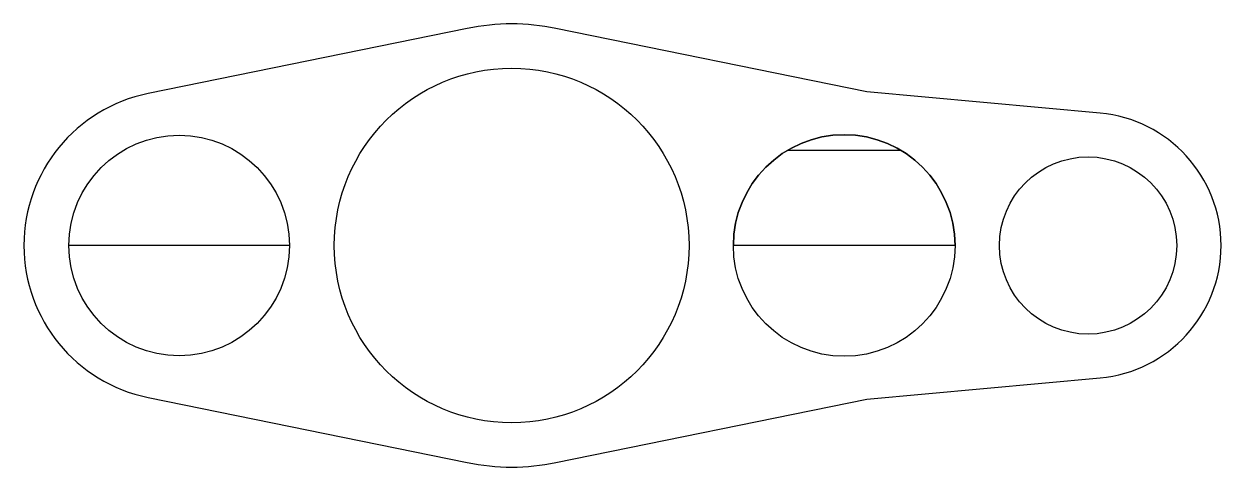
# Model space of a CAD drawing. Header units: millimetres. Extents: x 6 to 33, y 0 to 10.
import ezdxf

# ---------------------------------------------------------------- set-up
doc = ezdxf.new("R2010")
doc.units = ezdxf.units.MM
doc.layers.get('0').update_dxf_attribs({"linetype": 'CONTINUOUS'})

msp = doc.modelspace()

# ---------------------------------------------------------------- linework, layer by layer
for p, q in [((16, 9.899), (8.8, 8.429)), ((25.011, 8.468), (18, 9.899)), ((30.273, 7.988), (25.011, 8.468)), ((25.789, 7.142), (23.211, 7.142)), ((11.987, 5), (7.013, 5)), ((27, 5), (22, 5)), ((25.011, 1.532), (30.273, 2.012)), ((8.8, 1.571), (16, 0.101)), ((18, 0.101), (25.011, 1.532))]:
    msp.add_line(p, q)
for centre, radius in [((17, 5), 4), ((9.5, 5), 2.487), ((24.5, 5), 2.5), ((30, 5), 2)]:
    msp.add_circle(centre, radius)
for centre, radius, start, end in [((17, 5), 5, 78.463, 101.537), ((9.5, 5), 3.5, 101.537, 258.463), ((30, 5), 3, -84.7841, 84.7841), ((24.5, 5), 2.5, 0, 180), ((17, 5), 5, 258.463, 281.537)]:
    msp.add_arc(centre, radius, start, end)

doc.saveas('drawing.dxf')
